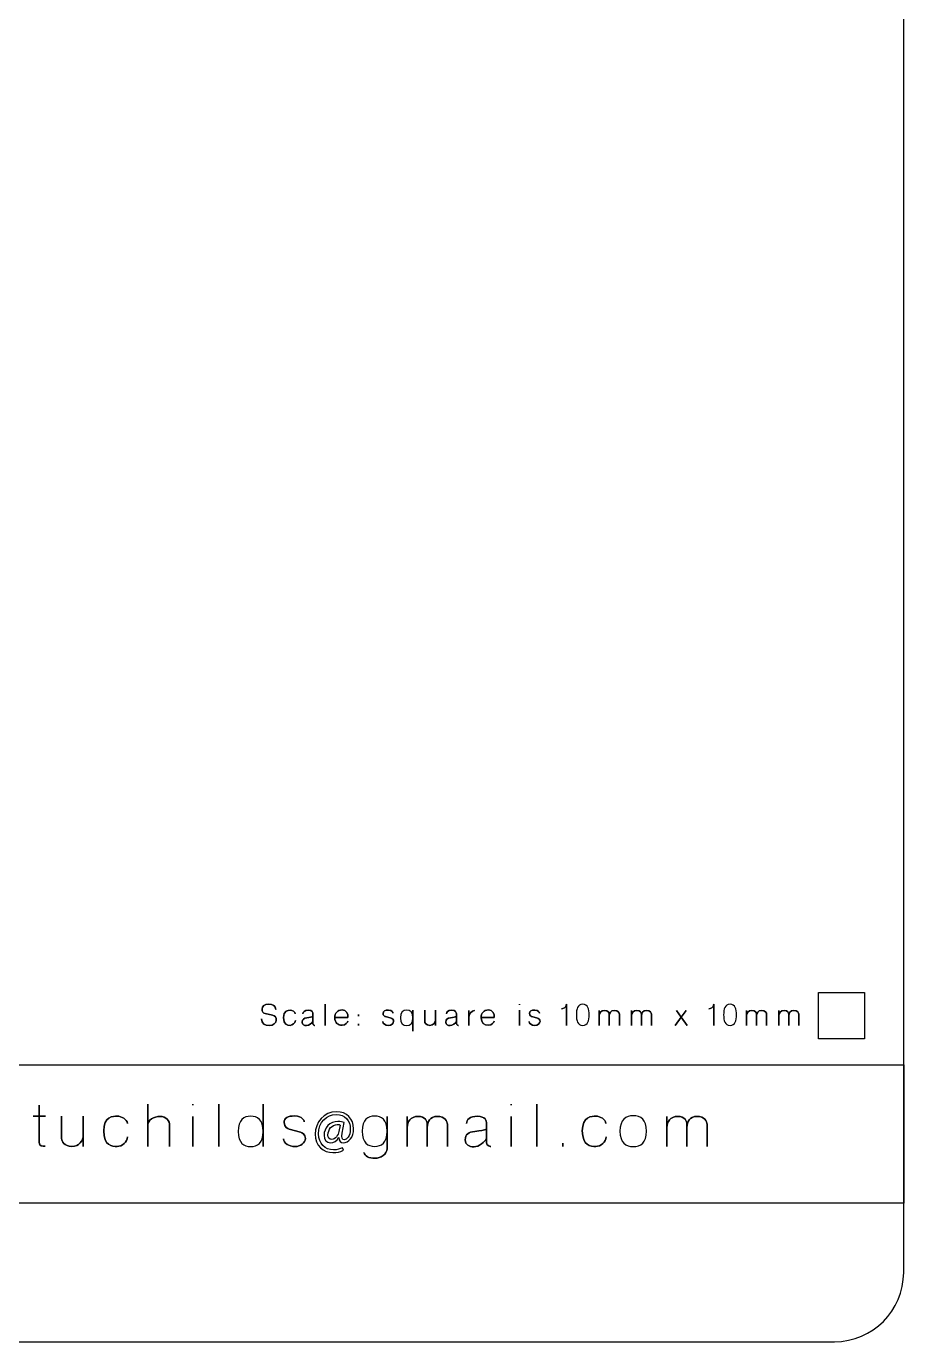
# Model space of a CAD drawing. Extents: x 15 to 785, y -585 to -15.
# Drawn here: x 595 to 785, y -585 to -300 of the extents above; entities that cross this region are included whole.
import ezdxf

# ---------------------------------------------------------------- set-up
doc = ezdxf.new("R2010")
doc.units = 0
doc.header["$MEASUREMENT"] = 0
doc.layers.add('LAYER_1', color=7, linetype='CONTINUOUS')

# ---------------------------------------------------------------- blocks, each defined once
blk = doc.blocks.new('BLOCK_2')
at = {"layer": 'LAYER_1', "color": 250}
blk.add_lwpolyline([(785, -555), (15, -555), (15, -525), (785, -525), (785, -555)], dxfattribs=at)
blk.add_open_spline([(785, -570), (785, -578.28), (778.28, -585), (770, -585), (770, -585), (30, -585), (30, -585), (21.72, -585), (15, -578.28), (15, -570), (15, -570), (15, -30), (15, -30), (15, -21.72), (21.72, -15), (30, -15), (30, -15), (770, -15), (770, -15), (778.28, -15), (785, -21.72), (785, -30), (785, -30), (785, -570), (785, -570)], degree=3, knots=[0, 0, 0, 0, 1, 1, 1, 2, 2, 2, 3, 3, 3, 4, 4, 4, 5, 5, 5, 6, 6, 6, 7, 7, 7, 8, 8, 8, 8], dxfattribs=at)
blk = doc.blocks.new('BLOCK_3')
at = {"layer": 'LAYER_1', "color": 30}
for points, knots in [([(599.1, -542.64), (598.47, -542.68), (597.8, -542.71), (597.8, -541.85), (597.8, -540.99), (597.8, -533.73), (597.8, -533.73), (597.8, -533.73), (597.8, -540.99), (597.8, -541.85), (597.8, -542.71), (598.47, -542.68), (599.1, -542.64)], [0, 0, 0, 0, 1, 1, 1, 2, 2, 2, 3, 3, 3, 4, 4, 4, 4]), ([(621.27, -542.71), (621.27, -542.71), (621.27, -533.55), (621.27, -533.55), (621.27, -533.55), (621.27, -542.71), (621.27, -542.71)], [0, 0, 0, 0, 1, 1, 1, 2, 2, 2, 2]), ([(631.07, -533.77), (631.07, -533.77), (631.07, -533.54), (631.07, -533.54), (631.07, -533.54), (631.07, -533.77), (631.07, -533.77)], [0, 0, 0, 0, 1, 1, 1, 2, 2, 2, 2]), ([(636.68, -542.71), (636.68, -542.71), (636.68, -533.55), (636.68, -533.55), (636.68, -533.55), (636.68, -542.71), (636.68, -542.71)], [0, 0, 0, 0, 1, 1, 1, 2, 2, 2, 2]), ([(646.29, -533.52), (646.29, -533.52), (646.29, -542.71), (646.29, -542.71), (646.29, -542.71), (646.29, -533.52), (646.29, -533.52)], [0, 0, 0, 0, 1, 1, 1, 2, 2, 2, 2]), ([(663.66, -543.53), (662.96, -543.9), (662.25, -544.04), (661.4, -544.04), (659.32, -544.04), (657.55, -542.52), (657.55, -540.06), (657.55, -537.45), (659.37, -535.17), (662.19, -535.17), (664.4, -535.17), (665.87, -536.74), (665.87, -538.86), (665.87, -540.76), (664.81, -541.88), (663.62, -541.88), (663.12, -541.88), (662.65, -541.55), (662.67, -540.76), (662.67, -540.76), (662.63, -540.76), (662.63, -540.76), (662.19, -541.51), (661.61, -541.88), (660.84, -541.88), (660.11, -541.88), (659.47, -541.28), (659.47, -540.28), (659.47, -538.71), (660.72, -537.27), (662.48, -537.27), (663.01, -537.27), (663.51, -537.38), (663.84, -537.54), (663.84, -537.54), (663.41, -539.84), (663.41, -539.84), (663.22, -540.8), (663.37, -541.25), (663.79, -541.26), (664.44, -541.28), (665.16, -540.41), (665.16, -538.95), (665.16, -537.09), (664.06, -535.76), (662.09, -535.76), (660.02, -535.76), (658.28, -537.41), (658.28, -539.99), (658.28, -542.11), (659.66, -543.43), (661.54, -543.43), (662.27, -543.43), (662.94, -543.28), (663.46, -542.98), (663.46, -542.98), (663.66, -543.53), (663.66, -543.53)], [0, 0, 0, 0, 1, 1, 1, 2, 2, 2, 3, 3, 3, 4, 4, 4, 5, 5, 5, 6, 6, 6, 7, 7, 7, 8, 8, 8, 9, 9, 9, 10, 10, 10, 11, 11, 11, 12, 12, 12, 13, 13, 13, 14, 14, 14, 15, 15, 15, 16, 16, 16, 17, 17, 17, 18, 18, 18, 19, 19, 19, 19]), ([(699.97, -533.77), (699.97, -533.77), (699.97, -533.54), (699.97, -533.54), (699.97, -533.54), (699.97, -533.77), (699.97, -533.77)], [0, 0, 0, 0, 1, 1, 1, 2, 2, 2, 2]), ([(705.57, -542.71), (705.57, -542.71), (705.57, -533.55), (705.57, -533.55), (705.57, -533.55), (705.57, -542.71), (705.57, -542.71)], [0, 0, 0, 0, 1, 1, 1, 2, 2, 2, 2]), ([(596.47, -536.13), (596.47, -536.13), (599.12, -536.13), (599.12, -536.13), (599.12, -536.13), (596.47, -536.13), (596.47, -536.13)], [0, 0, 0, 0, 1, 1, 1, 2, 2, 2, 2]), ([(602.63, -536.17), (602.63, -536.17), (602.63, -540.42), (602.63, -541), (602.63, -541.59), (603.21, -542.68), (604.82, -542.69), (606.45, -542.71), (607.31, -541.45), (607.31, -540.28), (607.31, -541.45), (606.45, -542.71), (604.82, -542.69), (603.21, -542.68), (602.63, -541.59), (602.63, -541), (602.63, -540.42), (602.63, -536.17), (602.63, -536.17)], [0, 0, 0, 0, 1, 1, 1, 2, 2, 2, 3, 3, 3, 4, 4, 4, 5, 5, 5, 6, 6, 6, 6]), ([(607.31, -536.17), (607.31, -536.17), (607.31, -542.69), (607.31, -542.69), (607.31, -542.69), (607.31, -536.17), (607.31, -536.17)], [0, 0, 0, 0, 1, 1, 1, 2, 2, 2, 2]), ([(616.91, -540.64), (616.88, -541.7), (615.73, -542.71), (614.65, -542.71), (613.59, -542.71), (611.75, -542.53), (611.75, -539.34), (611.75, -536.17), (613.8, -536.13), (614.7, -536.13), (615.61, -536.13), (616.8, -536.83), (616.88, -537.71), (616.8, -536.83), (615.61, -536.13), (614.7, -536.13), (613.8, -536.13), (611.75, -536.17), (611.75, -539.34), (611.75, -542.53), (613.59, -542.71), (614.65, -542.71), (615.73, -542.71), (616.88, -541.7), (616.91, -540.64)], [0, 0, 0, 0, 1, 1, 1, 2, 2, 2, 3, 3, 3, 4, 4, 4, 5, 5, 5, 6, 6, 6, 7, 7, 7, 8, 8, 8, 8]), ([(626.02, -542.71), (626.02, -542.71), (626.02, -539.4), (626.02, -538.25), (626.02, -537.09), (625.32, -536.22), (623.96, -536.19), (622.58, -536.17), (621.27, -537), (621.27, -538.11), (621.27, -537), (622.58, -536.17), (623.96, -536.19), (625.32, -536.22), (626.02, -537.09), (626.02, -538.25), (626.02, -539.4), (626.02, -542.71), (626.02, -542.71)], [0, 0, 0, 0, 1, 1, 1, 2, 2, 2, 3, 3, 3, 4, 4, 4, 5, 5, 5, 6, 6, 6, 6]), ([(631.07, -542.69), (631.07, -542.69), (631.07, -536.18), (631.07, -536.18), (631.07, -536.18), (631.07, -542.72), (631.07, -542.69)], [0, 0, 0, 0, 1, 1, 1, 2, 2, 2, 2]), ([(643.58, -536.15), (645.06, -536.15), (646.28, -536.89), (646.28, -539.43), (646.28, -541.97), (645.06, -542.71), (643.58, -542.71), (642.11, -542.71), (640.9, -541.97), (640.9, -539.43), (640.9, -536.89), (642.11, -536.15), (643.58, -536.15)], [0, 0, 0, 0, 1, 1, 1, 2, 2, 2, 3, 3, 3, 4, 4, 4, 4]), ([(643.58, -536.15), (645.06, -536.15), (646.28, -536.89), (646.28, -539.43), (646.28, -541.97), (645.06, -542.71), (643.58, -542.71), (642.11, -542.71), (640.9, -541.97), (640.9, -539.43), (640.9, -536.89), (642.11, -536.15), (643.58, -536.15)], [0, 0, 0, 0, 1, 1, 1, 2, 2, 2, 3, 3, 3, 4, 4, 4, 4]), ([(655.14, -537.36), (655.17, -537.04), (654.75, -536.15), (653.15, -536.09), (651.55, -536.05), (650.81, -536.56), (650.81, -537.54), (650.81, -538.53), (651.64, -538.83), (651.94, -538.92), (651.94, -538.92), (654.34, -539.63), (654.34, -539.63), (654.66, -539.71), (655.42, -540.05), (655.42, -540.99), (655.42, -541.93), (654.42, -542.71), (653.15, -542.71), (651.88, -542.71), (650.72, -542.03), (650.72, -541.04), (650.72, -542.03), (651.88, -542.71), (653.15, -542.71), (654.42, -542.71), (655.42, -541.93), (655.42, -540.99), (655.42, -540.05), (654.66, -539.71), (654.34, -539.63), (654.34, -539.63), (651.94, -538.92), (651.94, -538.92), (651.64, -538.83), (650.81, -538.53), (650.81, -537.54), (650.81, -536.56), (651.55, -536.05), (653.15, -536.09), (654.75, -536.15), (655.17, -537.04), (655.14, -537.36)], [0, 0, 0, 0, 1, 1, 1, 2, 2, 2, 3, 3, 3, 4, 4, 4, 5, 5, 5, 6, 6, 6, 7, 7, 7, 8, 8, 8, 9, 9, 9, 10, 10, 10, 11, 11, 11, 12, 12, 12, 13, 13, 13, 14, 14, 14, 14]), ([(662.96, -538.05), (662.84, -537.99), (662.62, -537.94), (662.33, -537.94), (661.21, -537.94), (660.31, -539), (660.31, -540.23), (660.31, -540.79), (660.59, -541.19), (661.15, -541.19), (661.88, -541.19), (662.56, -540.25), (662.7, -539.47), (662.7, -539.47), (662.96, -538.05), (662.96, -538.05)], [0, 0, 0, 0, 1, 1, 1, 2, 2, 2, 3, 3, 3, 4, 4, 4, 5, 5, 5, 5]), ([(670.42, -536.13), (671.89, -536.13), (673.11, -536.86), (673.11, -539.4), (673.11, -541.94), (671.89, -542.68), (670.42, -542.68), (668.95, -542.68), (667.74, -541.94), (667.74, -539.4), (667.74, -536.86), (668.95, -536.13), (670.42, -536.13)], [0, 0, 0, 0, 1, 1, 1, 2, 2, 2, 3, 3, 3, 4, 4, 4, 4]), ([(670.42, -536.13), (671.89, -536.13), (673.11, -536.86), (673.11, -539.4), (673.11, -541.94), (671.89, -542.68), (670.42, -542.68), (668.95, -542.68), (667.74, -541.94), (667.74, -539.4), (667.74, -536.86), (668.95, -536.13), (670.42, -536.13)], [0, 0, 0, 0, 1, 1, 1, 2, 2, 2, 3, 3, 3, 4, 4, 4, 4]), ([(668.12, -544.03), (668.26, -544.79), (669.19, -545.22), (670.46, -545.27), (671.75, -545.31), (673.11, -544.36), (673.11, -543.18), (673.11, -541.98), (673.11, -536.23), (673.11, -536.23), (673.11, -536.23), (673.11, -541.98), (673.11, -543.18), (673.11, -544.36), (671.75, -545.31), (670.46, -545.27), (669.19, -545.22), (668.26, -544.79), (668.12, -544.03)], [0, 0, 0, 0, 1, 1, 1, 2, 2, 2, 3, 3, 3, 4, 4, 4, 5, 5, 5, 6, 6, 6, 6]), ([(681.81, -542.71), (681.81, -542.71), (681.81, -538.46), (681.81, -537.88), (681.81, -537.3), (681.43, -536.2), (679.82, -536.19), (678.2, -536.18), (677.48, -537.44), (677.48, -538.6), (677.48, -537.44), (678.2, -536.18), (679.82, -536.19), (681.43, -536.2), (681.81, -537.3), (681.81, -537.88), (681.81, -538.46), (681.81, -542.71), (681.81, -542.71)], [0, 0, 0, 0, 1, 1, 1, 2, 2, 2, 3, 3, 3, 4, 4, 4, 5, 5, 5, 6, 6, 6, 6]), ([(677.48, -542.71), (677.48, -542.71), (677.48, -536.19), (677.48, -536.19), (677.48, -536.19), (677.48, -542.71), (677.48, -542.71)], [0, 0, 0, 0, 1, 1, 1, 2, 2, 2, 2]), ([(686.18, -542.71), (686.18, -542.71), (686.18, -538.46), (686.18, -537.88), (686.18, -537.3), (685.62, -536.2), (684.01, -536.19), (682.39, -536.18), (681.81, -537.44), (681.81, -538.6), (681.81, -537.44), (682.39, -536.18), (684.01, -536.19), (685.62, -536.2), (686.18, -537.3), (686.18, -537.88), (686.18, -538.46), (686.18, -542.71), (686.18, -542.71)], [0, 0, 0, 0, 1, 1, 1, 2, 2, 2, 3, 3, 3, 4, 4, 4, 5, 5, 5, 6, 6, 6, 6]), ([(694.68, -541.88), (694.68, -541.88), (694.68, -537.7), (694.68, -537.7), (694.68, -537.17), (694.41, -536.15), (692.69, -536.15), (690.98, -536.15), (690.35, -536.93), (690.35, -537.73), (690.35, -536.93), (690.98, -536.15), (692.69, -536.15), (694.41, -536.15), (694.68, -537.17), (694.68, -537.7), (694.68, -537.7), (694.68, -541.88), (694.68, -541.88), (694.68, -542.64), (695.58, -542.71), (695.58, -542.71), (695.58, -542.71), (694.68, -542.64), (694.68, -541.88)], [0, 0, 0, 0, 1, 1, 1, 2, 2, 2, 3, 3, 3, 4, 4, 4, 5, 5, 5, 6, 6, 6, 7, 7, 7, 8, 8, 8, 8]), ([(699.97, -542.69), (699.97, -542.69), (699.97, -536.18), (699.97, -536.18), (699.97, -536.18), (699.97, -542.72), (699.97, -542.69)], [0, 0, 0, 0, 1, 1, 1, 2, 2, 2, 2]), ([(718.31, -542.71), (717.24, -542.71), (715.4, -542.53), (715.4, -539.34), (715.4, -536.17), (717.46, -536.13), (718.36, -536.13), (719.26, -536.13), (720.46, -536.83), (720.53, -537.71), (720.46, -536.83), (719.26, -536.13), (718.36, -536.13), (717.46, -536.13), (715.4, -536.17), (715.4, -539.34), (715.4, -542.53), (717.24, -542.71), (718.31, -542.71), (719.39, -542.71), (720.53, -541.7), (720.57, -540.64), (720.53, -541.7), (719.39, -542.71), (718.31, -542.71)], [0, 0, 0, 0, 1, 1, 1, 2, 2, 2, 3, 3, 3, 4, 4, 4, 5, 5, 5, 6, 6, 6, 7, 7, 7, 8, 8, 8, 8]), ([(723.56, -539.38), (723.56, -536.81), (724.86, -536.06), (726.44, -536.06), (728.03, -536.06), (729.32, -536.81), (729.32, -539.38), (729.32, -541.96), (728.03, -542.71), (726.44, -542.71), (724.86, -542.71), (723.56, -541.96), (723.56, -539.38)], [0, 0, 0, 0, 1, 1, 1, 2, 2, 2, 3, 3, 3, 4, 4, 4, 4]), ([(723.56, -539.38), (723.56, -536.81), (724.86, -536.06), (726.44, -536.06), (728.03, -536.06), (729.32, -536.81), (729.32, -539.38), (729.32, -541.96), (728.03, -542.71), (726.44, -542.71), (724.86, -542.71), (723.56, -541.96), (723.56, -539.38)], [0, 0, 0, 0, 1, 1, 1, 2, 2, 2, 3, 3, 3, 4, 4, 4, 4]), ([(738.05, -542.71), (738.05, -542.71), (738.05, -538.46), (738.05, -537.88), (738.05, -537.3), (737.66, -536.2), (736.05, -536.19), (734.44, -536.18), (733.72, -537.44), (733.72, -538.6), (733.72, -537.44), (734.44, -536.18), (736.05, -536.19), (737.66, -536.2), (738.05, -537.3), (738.05, -537.88), (738.05, -538.46), (738.05, -542.71), (738.05, -542.71)], [0, 0, 0, 0, 1, 1, 1, 2, 2, 2, 3, 3, 3, 4, 4, 4, 5, 5, 5, 6, 6, 6, 6]), ([(733.72, -542.71), (733.72, -542.71), (733.72, -536.19), (733.72, -536.19), (733.72, -536.19), (733.72, -542.71), (733.72, -542.71)], [0, 0, 0, 0, 1, 1, 1, 2, 2, 2, 2]), ([(742.41, -542.71), (742.41, -542.71), (742.41, -538.46), (742.41, -537.88), (742.41, -537.3), (741.85, -536.2), (740.24, -536.19), (738.63, -536.18), (738.05, -537.44), (738.05, -538.6), (738.05, -537.44), (738.63, -536.18), (740.24, -536.19), (741.85, -536.2), (742.41, -537.3), (742.41, -537.88), (742.41, -538.46), (742.41, -542.71), (742.41, -542.71)], [0, 0, 0, 0, 1, 1, 1, 2, 2, 2, 3, 3, 3, 4, 4, 4, 5, 5, 5, 6, 6, 6, 6]), ([(691.95, -542.78), (690.89, -542.74), (690.05, -542.41), (690.05, -541.25), (690.05, -540.06), (690.76, -539.57), (692.11, -539.44), (693.44, -539.32), (694.04, -539.11), (694.68, -538.93), (694.04, -539.11), (693.44, -539.32), (692.11, -539.44), (690.76, -539.57), (690.05, -540.06), (690.05, -541.25), (690.05, -542.41), (690.89, -542.74), (691.95, -542.78), (692.99, -542.82), (694.29, -541.59), (694.68, -541.04), (694.29, -541.59), (692.99, -542.82), (691.95, -542.78)], [0, 0, 0, 0, 1, 1, 1, 2, 2, 2, 3, 3, 3, 4, 4, 4, 5, 5, 5, 6, 6, 6, 7, 7, 7, 8, 8, 8, 8]), ([(711.17, -542.71), (711.17, -542.71), (711.17, -542.01), (711.17, -542.01), (711.17, -542.01), (711.17, -542.71), (711.17, -542.71)], [0, 0, 0, 0, 1, 1, 1, 2, 2, 2, 2])]:
    blk.add_open_spline(points, degree=3, knots=knots, dxfattribs=at)
blk = doc.blocks.new('BLOCK_4')
at = {"layer": 'LAYER_1', "color": 30}
for points, knots in [([(645.92, -515.08), (645.92, -516.1), (646.69, -516.5), (647.6, -516.5), (648.52, -516.5), (649.1, -515.93), (649.12, -515.36), (649.14, -514.8), (648.85, -514.36), (648.29, -514.24), (648.29, -514.24), (646.73, -513.9), (646.73, -513.9), (646.29, -513.81), (646.03, -513.55), (646.03, -512.95), (646.03, -512.36), (646.53, -511.84), (647.45, -511.84), (648.36, -511.84), (649.03, -512.27), (649, -513.03), (649.03, -512.27), (648.36, -511.84), (647.45, -511.84), (646.53, -511.84), (646.03, -512.36), (646.03, -512.95), (646.03, -513.55), (646.28, -513.8), (646.73, -513.9), (646.73, -513.9), (648.29, -514.24), (648.29, -514.24), (648.86, -514.36), (649.14, -514.8), (649.12, -515.36), (649.1, -515.93), (648.52, -516.5), (647.6, -516.5), (646.69, -516.5), (645.92, -516.1), (645.92, -515.08)], [0, 0, 0, 0, 1, 1, 1, 2, 2, 2, 3, 3, 3, 4, 4, 4, 5, 5, 5, 6, 6, 6, 7, 7, 7, 8, 8, 8, 9, 9, 9, 10, 10, 10, 11, 11, 11, 12, 12, 12, 13, 13, 13, 14, 14, 14, 14]), ([(659.69, -516.47), (659.69, -516.47), (659.69, -511.89), (659.69, -511.89), (659.69, -511.89), (659.69, -516.47), (659.69, -516.47)], [0, 0, 0, 0, 1, 1, 1, 2, 2, 2, 2]), ([(701.78, -511.99), (701.78, -511.99), (701.78, -511.88), (701.78, -511.88), (701.78, -511.88), (701.78, -511.99), (701.78, -511.99)], [0, 0, 0, 0, 1, 1, 1, 2, 2, 2, 2]), ([(711.98, -516.47), (711.98, -516.47), (711.98, -511.89), (711.98, -511.89), (711.98, -512.67), (711.22, -512.85), (710.9, -512.88), (711.22, -512.85), (711.98, -512.67), (711.98, -511.89), (711.98, -511.89), (711.98, -516.47), (711.98, -516.47)], [0, 0, 0, 0, 1, 1, 1, 2, 2, 2, 3, 3, 3, 4, 4, 4, 4]), ([(714.11, -514.18), (714.11, -512.92), (714.38, -511.89), (715.49, -511.89), (716.61, -511.89), (716.88, -512.92), (716.88, -514.18), (716.88, -515.44), (716.61, -516.47), (715.49, -516.47), (714.38, -516.47), (714.11, -515.44), (714.11, -514.18)], [0, 0, 0, 0, 1, 1, 1, 2, 2, 2, 3, 3, 3, 4, 4, 4, 4]), ([(714.11, -514.18), (714.11, -512.92), (714.38, -511.89), (715.49, -511.89), (716.61, -511.89), (716.88, -512.92), (716.88, -514.18), (716.88, -515.44), (716.61, -516.47), (715.49, -516.47), (714.38, -516.47), (714.11, -515.44), (714.11, -514.18)], [0, 0, 0, 0, 1, 1, 1, 2, 2, 2, 3, 3, 3, 4, 4, 4, 4]), ([(743.88, -516.47), (743.88, -516.47), (743.88, -511.89), (743.88, -511.89), (743.88, -512.67), (743.12, -512.85), (742.8, -512.88), (743.12, -512.85), (743.88, -512.67), (743.88, -511.89), (743.88, -511.89), (743.88, -516.47), (743.88, -516.47)], [0, 0, 0, 0, 1, 1, 1, 2, 2, 2, 3, 3, 3, 4, 4, 4, 4]), ([(746.01, -514.18), (746.01, -512.92), (746.28, -511.89), (747.4, -511.89), (748.51, -511.89), (748.78, -512.92), (748.78, -514.18), (748.78, -515.44), (748.51, -516.47), (747.4, -516.47), (746.28, -516.47), (746.01, -515.44), (746.01, -514.18)], [0, 0, 0, 0, 1, 1, 1, 2, 2, 2, 3, 3, 3, 4, 4, 4, 4]), ([(746.01, -514.18), (746.01, -512.92), (746.28, -511.89), (747.4, -511.89), (748.51, -511.89), (748.78, -512.92), (748.78, -514.18), (748.78, -515.44), (748.51, -516.47), (747.4, -516.47), (746.28, -516.47), (746.01, -515.44), (746.01, -514.18)], [0, 0, 0, 0, 1, 1, 1, 2, 2, 2, 3, 3, 3, 4, 4, 4, 4]), ([(653.25, -515.43), (653.23, -515.96), (652.65, -516.47), (652.11, -516.47), (651.58, -516.47), (650.66, -516.38), (650.66, -514.78), (650.66, -513.2), (651.69, -513.18), (652.14, -513.18), (652.59, -513.18), (653.19, -513.53), (653.23, -513.97), (653.19, -513.53), (652.59, -513.18), (652.14, -513.18), (651.69, -513.18), (650.66, -513.2), (650.66, -514.78), (650.66, -516.38), (651.58, -516.47), (652.11, -516.47), (652.65, -516.47), (653.23, -515.96), (653.25, -515.43)], [0, 0, 0, 0, 1, 1, 1, 2, 2, 2, 3, 3, 3, 4, 4, 4, 5, 5, 5, 6, 6, 6, 7, 7, 7, 8, 8, 8, 8]), ([(655.68, -516.5), (655.16, -516.49), (654.74, -516.32), (654.74, -515.74), (654.74, -515.15), (655.09, -514.9), (655.77, -514.83), (656.43, -514.77), (656.73, -514.67), (657.05, -514.58), (656.73, -514.67), (656.43, -514.77), (655.77, -514.83), (655.09, -514.9), (654.74, -515.15), (654.74, -515.74), (654.74, -516.32), (655.16, -516.49), (655.68, -516.5), (656.2, -516.52), (656.86, -515.91), (657.05, -515.63), (656.86, -515.91), (656.2, -516.52), (655.68, -516.5)], [0, 0, 0, 0, 1, 1, 1, 2, 2, 2, 3, 3, 3, 4, 4, 4, 5, 5, 5, 6, 6, 6, 7, 7, 7, 8, 8, 8, 8]), ([(657.05, -516.05), (657.05, -516.05), (657.05, -513.96), (657.05, -513.96), (657.05, -513.7), (656.92, -513.19), (656.06, -513.19), (655.2, -513.19), (654.88, -513.58), (654.88, -513.98), (654.88, -513.58), (655.2, -513.19), (656.06, -513.19), (656.92, -513.19), (657.05, -513.7), (657.05, -513.96), (657.05, -513.96), (657.05, -516.05), (657.05, -516.05), (657.05, -516.43), (657.5, -516.47), (657.5, -516.47), (657.5, -516.47), (657.05, -516.43), (657.05, -516.05)], [0, 0, 0, 0, 1, 1, 1, 2, 2, 2, 3, 3, 3, 4, 4, 4, 5, 5, 5, 6, 6, 6, 7, 7, 7, 8, 8, 8, 8]), ([(661.81, -514.73), (661.81, -514.73), (664.65, -514.73), (664.65, -514.73), (664.65, -514.02), (664.37, -513.12), (663.36, -513.12), (662.36, -513.12), (661.8, -513.81), (661.8, -514.85), (661.8, -515.91), (662.52, -516.47), (663.36, -516.44), (664.21, -516.42), (664.58, -515.76), (664.62, -515.52), (664.58, -515.76), (664.21, -516.42), (663.36, -516.44), (662.52, -516.47), (661.8, -515.91), (661.8, -514.85), (661.8, -513.81), (662.36, -513.12), (663.36, -513.12), (664.37, -513.12), (664.65, -514.02), (664.65, -514.73), (664.65, -514.73), (661.81, -514.73), (661.81, -514.73)], [0, 0, 0, 0, 1, 1, 1, 2, 2, 2, 3, 3, 3, 4, 4, 4, 5, 5, 5, 6, 6, 6, 7, 7, 7, 8, 8, 8, 9, 9, 9, 10, 10, 10, 10]), ([(666.9, -514.46), (666.9, -514.46), (666.9, -514.11), (666.9, -514.11), (666.9, -514.11), (666.9, -514.46), (666.9, -514.46)], [0, 0, 0, 0, 1, 1, 1, 2, 2, 2, 2]), ([(674.4, -513.79), (674.42, -513.63), (674.21, -513.19), (673.41, -513.16), (672.61, -513.14), (672.24, -513.39), (672.24, -513.88), (672.24, -514.38), (672.65, -514.53), (672.8, -514.57), (672.8, -514.57), (674, -514.93), (674, -514.93), (674.16, -514.97), (674.54, -515.14), (674.54, -515.61), (674.54, -516.08), (674.04, -516.47), (673.41, -516.47), (672.77, -516.47), (672.19, -516.13), (672.19, -515.63), (672.19, -516.13), (672.77, -516.47), (673.41, -516.47), (674.04, -516.47), (674.54, -516.08), (674.54, -515.61), (674.54, -515.14), (674.16, -514.97), (674, -514.93), (674, -514.93), (672.8, -514.57), (672.8, -514.57), (672.65, -514.53), (672.24, -514.38), (672.24, -513.88), (672.24, -513.39), (672.61, -513.14), (673.41, -513.16), (674.21, -513.19), (674.42, -513.63), (674.4, -513.79)], [0, 0, 0, 0, 1, 1, 1, 2, 2, 2, 3, 3, 3, 4, 4, 4, 5, 5, 5, 6, 6, 6, 7, 7, 7, 8, 8, 8, 9, 9, 9, 10, 10, 10, 11, 11, 11, 12, 12, 12, 13, 13, 13, 14, 14, 14, 14]), ([(676.02, -514.82), (676.02, -513.54), (676.63, -513.16), (677.36, -513.16), (678.11, -513.16), (678.71, -513.54), (678.71, -514.82), (678.71, -516.11), (678.11, -516.48), (677.36, -516.48), (676.63, -516.48), (676.02, -516.11), (676.02, -514.82)], [0, 0, 0, 0, 1, 1, 1, 2, 2, 2, 3, 3, 3, 4, 4, 4, 4]), ([(676.02, -514.82), (676.02, -513.54), (676.63, -513.16), (677.36, -513.16), (678.11, -513.16), (678.71, -513.54), (678.71, -514.82), (678.71, -516.11), (678.11, -516.48), (677.36, -516.48), (676.63, -516.48), (676.02, -516.11), (676.02, -514.82)], [0, 0, 0, 0, 1, 1, 1, 2, 2, 2, 3, 3, 3, 4, 4, 4, 4]), ([(678.72, -513.16), (678.72, -513.16), (678.72, -517.75), (678.72, -517.75), (678.72, -517.75), (678.72, -513.16), (678.72, -513.16)], [0, 0, 0, 0, 1, 1, 1, 2, 2, 2, 2]), ([(681.26, -513.2), (681.26, -513.2), (681.26, -515.32), (681.26, -515.62), (681.26, -515.91), (681.55, -516.45), (682.36, -516.46), (683.17, -516.47), (683.6, -515.84), (683.6, -515.25), (683.6, -515.84), (683.17, -516.47), (682.36, -516.46), (681.55, -516.45), (681.26, -515.91), (681.26, -515.62), (681.26, -515.32), (681.26, -513.2), (681.26, -513.2)], [0, 0, 0, 0, 1, 1, 1, 2, 2, 2, 3, 3, 3, 4, 4, 4, 5, 5, 5, 6, 6, 6, 6]), ([(683.6, -513.2), (683.6, -513.2), (683.6, -516.46), (683.6, -516.46), (683.6, -516.46), (683.6, -513.2), (683.6, -513.2)], [0, 0, 0, 0, 1, 1, 1, 2, 2, 2, 2]), ([(688.13, -515.63), (687.94, -515.91), (687.29, -516.52), (686.77, -516.5), (686.24, -516.49), (685.82, -516.32), (685.82, -515.74), (685.82, -515.15), (686.18, -514.9), (686.85, -514.83), (687.52, -514.77), (687.81, -514.67), (688.13, -514.58), (687.81, -514.67), (687.52, -514.77), (686.85, -514.83), (686.18, -514.9), (685.82, -515.15), (685.82, -515.74), (685.82, -516.32), (686.24, -516.49), (686.77, -516.5), (687.29, -516.52), (687.94, -515.91), (688.13, -515.63)], [0, 0, 0, 0, 1, 1, 1, 2, 2, 2, 3, 3, 3, 4, 4, 4, 5, 5, 5, 6, 6, 6, 7, 7, 7, 8, 8, 8, 8]), ([(688.58, -516.47), (688.58, -516.47), (688.13, -516.43), (688.13, -516.05), (688.13, -516.05), (688.13, -513.96), (688.13, -513.96), (688.13, -513.7), (688, -513.19), (687.14, -513.19), (686.28, -513.19), (685.97, -513.58), (685.97, -513.98), (685.97, -513.58), (686.28, -513.19), (687.14, -513.19), (688, -513.19), (688.13, -513.7), (688.13, -513.96), (688.13, -513.96), (688.13, -516.05), (688.13, -516.05), (688.13, -516.43), (688.58, -516.47), (688.58, -516.47)], [0, 0, 0, 0, 1, 1, 1, 2, 2, 2, 3, 3, 3, 4, 4, 4, 5, 5, 5, 6, 6, 6, 7, 7, 7, 8, 8, 8, 8]), ([(692.04, -513.21), (691.45, -513.2), (690.77, -514.07), (690.79, -514.8), (690.77, -514.07), (691.45, -513.2), (692.04, -513.21)], [0, 0, 0, 0, 1, 1, 1, 2, 2, 2, 2]), ([(690.79, -513.21), (690.79, -513.21), (690.79, -516.47), (690.79, -516.47), (690.79, -516.47), (690.79, -513.21), (690.79, -513.21)], [0, 0, 0, 0, 1, 1, 1, 2, 2, 2, 2]), ([(693.5, -514.73), (693.5, -514.73), (696.34, -514.73), (696.34, -514.73), (696.34, -514.02), (696.06, -513.12), (695.05, -513.12), (694.05, -513.12), (693.5, -513.81), (693.5, -514.85), (693.5, -515.91), (694.21, -516.47), (695.05, -516.44), (695.9, -516.42), (696.27, -515.76), (696.32, -515.52), (696.27, -515.76), (695.9, -516.42), (695.05, -516.44), (694.21, -516.47), (693.5, -515.91), (693.5, -514.85), (693.5, -513.81), (694.05, -513.12), (695.05, -513.12), (696.06, -513.12), (696.34, -514.02), (696.34, -514.73), (696.34, -514.73), (693.5, -514.73), (693.5, -514.73)], [0, 0, 0, 0, 1, 1, 1, 2, 2, 2, 3, 3, 3, 4, 4, 4, 5, 5, 5, 6, 6, 6, 7, 7, 7, 8, 8, 8, 9, 9, 9, 10, 10, 10, 10]), ([(701.78, -516.46), (701.78, -516.46), (701.78, -513.2), (701.78, -513.2), (701.78, -513.2), (701.78, -516.47), (701.78, -516.46)], [0, 0, 0, 0, 1, 1, 1, 2, 2, 2, 2]), ([(705.1, -513.16), (704.3, -513.14), (703.94, -513.39), (703.94, -513.88), (703.94, -514.38), (704.35, -514.53), (704.5, -514.57), (704.5, -514.57), (705.7, -514.93), (705.7, -514.93), (705.86, -514.97), (706.24, -515.14), (706.24, -515.61), (706.24, -516.08), (705.74, -516.47), (705.1, -516.47), (704.47, -516.47), (703.89, -516.13), (703.89, -515.63), (703.89, -516.13), (704.47, -516.47), (705.1, -516.47), (705.74, -516.47), (706.24, -516.08), (706.24, -515.61), (706.24, -515.14), (705.86, -514.97), (705.7, -514.93), (705.7, -514.93), (704.5, -514.57), (704.5, -514.57), (704.35, -514.53), (703.94, -514.38), (703.94, -513.88), (703.94, -513.39), (704.3, -513.14), (705.1, -513.16), (705.91, -513.19), (706.11, -513.63), (706.1, -513.79), (706.11, -513.63), (705.91, -513.19), (705.1, -513.16)], [0, 0, 0, 0, 1, 1, 1, 2, 2, 2, 3, 3, 3, 4, 4, 4, 5, 5, 5, 6, 6, 6, 7, 7, 7, 8, 8, 8, 9, 9, 9, 10, 10, 10, 11, 11, 11, 12, 12, 12, 13, 13, 13, 14, 14, 14, 14]), ([(721.23, -516.47), (721.23, -516.47), (721.23, -514.35), (721.23, -514.05), (721.23, -513.76), (721.04, -513.21), (720.24, -513.21), (719.43, -513.2), (719.07, -513.83), (719.07, -514.42), (719.07, -513.83), (719.43, -513.2), (720.24, -513.21), (721.04, -513.21), (721.23, -513.76), (721.23, -514.05), (721.23, -514.35), (721.23, -516.47), (721.23, -516.47)], [0, 0, 0, 0, 1, 1, 1, 2, 2, 2, 3, 3, 3, 4, 4, 4, 5, 5, 5, 6, 6, 6, 6]), ([(719.07, -516.47), (719.07, -516.47), (719.07, -513.21), (719.07, -513.21), (719.07, -513.21), (719.07, -516.47), (719.07, -516.47)], [0, 0, 0, 0, 1, 1, 1, 2, 2, 2, 2]), ([(723.42, -516.47), (723.42, -516.47), (723.42, -514.35), (723.42, -514.05), (723.42, -513.76), (723.14, -513.21), (722.33, -513.21), (721.53, -513.2), (721.23, -513.83), (721.23, -514.42), (721.23, -513.83), (721.53, -513.2), (722.33, -513.21), (723.14, -513.21), (723.42, -513.76), (723.42, -514.05), (723.42, -514.35), (723.42, -516.47), (723.42, -516.47)], [0, 0, 0, 0, 1, 1, 1, 2, 2, 2, 3, 3, 3, 4, 4, 4, 5, 5, 5, 6, 6, 6, 6]), ([(728.21, -516.47), (728.21, -516.47), (728.21, -514.35), (728.21, -514.05), (728.21, -513.76), (728.02, -513.21), (727.21, -513.21), (726.4, -513.2), (726.04, -513.83), (726.04, -514.42), (726.04, -513.83), (726.4, -513.2), (727.21, -513.21), (728.02, -513.21), (728.21, -513.76), (728.21, -514.05), (728.21, -514.35), (728.21, -516.47), (728.21, -516.47)], [0, 0, 0, 0, 1, 1, 1, 2, 2, 2, 3, 3, 3, 4, 4, 4, 5, 5, 5, 6, 6, 6, 6]), ([(726.04, -516.47), (726.04, -516.47), (726.04, -513.21), (726.04, -513.21), (726.04, -513.21), (726.04, -516.47), (726.04, -516.47)], [0, 0, 0, 0, 1, 1, 1, 2, 2, 2, 2]), ([(730.39, -516.47), (730.39, -516.47), (730.39, -514.35), (730.39, -514.05), (730.39, -513.76), (730.11, -513.21), (729.31, -513.21), (728.5, -513.2), (728.21, -513.83), (728.21, -514.42), (728.21, -513.83), (728.5, -513.2), (729.31, -513.21), (730.11, -513.21), (730.39, -513.76), (730.39, -514.05), (730.39, -514.35), (730.39, -516.47), (730.39, -516.47)], [0, 0, 0, 0, 1, 1, 1, 2, 2, 2, 3, 3, 3, 4, 4, 4, 5, 5, 5, 6, 6, 6, 6]), ([(735.5, -516.47), (735.5, -516.47), (736.81, -514.65), (736.81, -514.65), (736.81, -514.65), (735.77, -513.21), (735.77, -513.21), (735.77, -513.21), (736.81, -514.65), (736.81, -514.65), (736.81, -514.65), (737.86, -513.21), (737.86, -513.21), (737.86, -513.21), (736.81, -514.65), (736.81, -514.65), (736.81, -514.65), (738.12, -516.47), (738.12, -516.47), (738.12, -516.47), (736.81, -514.65), (736.81, -514.65), (736.81, -514.65), (735.5, -516.47), (735.5, -516.47)], [0, 0, 0, 0, 1, 1, 1, 2, 2, 2, 3, 3, 3, 4, 4, 4, 5, 5, 5, 6, 6, 6, 7, 7, 7, 8, 8, 8, 8]), ([(753.14, -514.05), (753.14, -513.76), (752.95, -513.21), (752.14, -513.21), (751.33, -513.2), (750.97, -513.83), (750.97, -514.42), (750.97, -513.83), (751.33, -513.2), (752.14, -513.21), (752.95, -513.21), (753.14, -513.76), (753.14, -514.05), (753.14, -514.35), (753.14, -516.47), (753.14, -516.47), (753.14, -516.47), (753.14, -514.35), (753.14, -514.05)], [0, 0, 0, 0, 1, 1, 1, 2, 2, 2, 3, 3, 3, 4, 4, 4, 5, 5, 5, 6, 6, 6, 6]), ([(750.97, -513.21), (750.97, -513.21), (750.97, -516.47), (750.97, -516.47), (750.97, -516.47), (750.97, -513.21), (750.97, -513.21)], [0, 0, 0, 0, 1, 1, 1, 2, 2, 2, 2]), ([(755.32, -514.05), (755.32, -513.76), (755.04, -513.21), (754.24, -513.21), (753.43, -513.2), (753.14, -513.83), (753.14, -514.42), (753.14, -513.83), (753.43, -513.2), (754.24, -513.21), (755.04, -513.21), (755.32, -513.76), (755.32, -514.05), (755.32, -514.35), (755.32, -516.47), (755.32, -516.47), (755.32, -516.47), (755.32, -514.35), (755.32, -514.05)], [0, 0, 0, 0, 1, 1, 1, 2, 2, 2, 3, 3, 3, 4, 4, 4, 5, 5, 5, 6, 6, 6, 6]), ([(760.11, -514.05), (760.11, -513.76), (759.92, -513.21), (759.11, -513.21), (758.3, -513.2), (757.94, -513.83), (757.94, -514.42), (757.94, -513.83), (758.3, -513.2), (759.11, -513.21), (759.92, -513.21), (760.11, -513.76), (760.11, -514.05), (760.11, -514.35), (760.11, -516.47), (760.11, -516.47), (760.11, -516.47), (760.11, -514.35), (760.11, -514.05)], [0, 0, 0, 0, 1, 1, 1, 2, 2, 2, 3, 3, 3, 4, 4, 4, 5, 5, 5, 6, 6, 6, 6]), ([(757.94, -513.21), (757.94, -513.21), (757.94, -516.47), (757.94, -516.47), (757.94, -516.47), (757.94, -513.21), (757.94, -513.21)], [0, 0, 0, 0, 1, 1, 1, 2, 2, 2, 2]), ([(762.29, -514.05), (762.29, -513.76), (762.01, -513.21), (761.21, -513.21), (760.4, -513.2), (760.11, -513.83), (760.11, -514.42), (760.11, -513.83), (760.4, -513.2), (761.21, -513.21), (762.01, -513.21), (762.29, -513.76), (762.29, -514.05), (762.29, -514.35), (762.29, -516.47), (762.29, -516.47), (762.29, -516.47), (762.29, -514.35), (762.29, -514.05)], [0, 0, 0, 0, 1, 1, 1, 2, 2, 2, 3, 3, 3, 4, 4, 4, 5, 5, 5, 6, 6, 6, 6]), ([(666.9, -516.47), (666.9, -516.47), (666.9, -516.12), (666.9, -516.12), (666.9, -516.12), (666.9, -516.47), (666.9, -516.47)], [0, 0, 0, 0, 1, 1, 1, 2, 2, 2, 2])]:
    blk.add_open_spline(points, degree=3, knots=knots, dxfattribs=at)

msp = doc.modelspace()

# ---------------------------------------------------------------- linework, layer by layer
at = {"layer": 'LAYER_1', "color": 30}
msp.add_lwpolyline([(776.52, -519.35), (766.52, -519.35), (766.52, -509.35), (776.52, -509.35), (776.52, -519.35)], dxfattribs=at)

# ---------------------------------------------------------------- block references
at = {"layer": 'LAYER_1'}
for name in ['BLOCK_2', 'BLOCK_4', 'BLOCK_3']:
    msp.add_blockref(name, (0, 0), dxfattribs=at)

doc.saveas('drawing.dxf')
